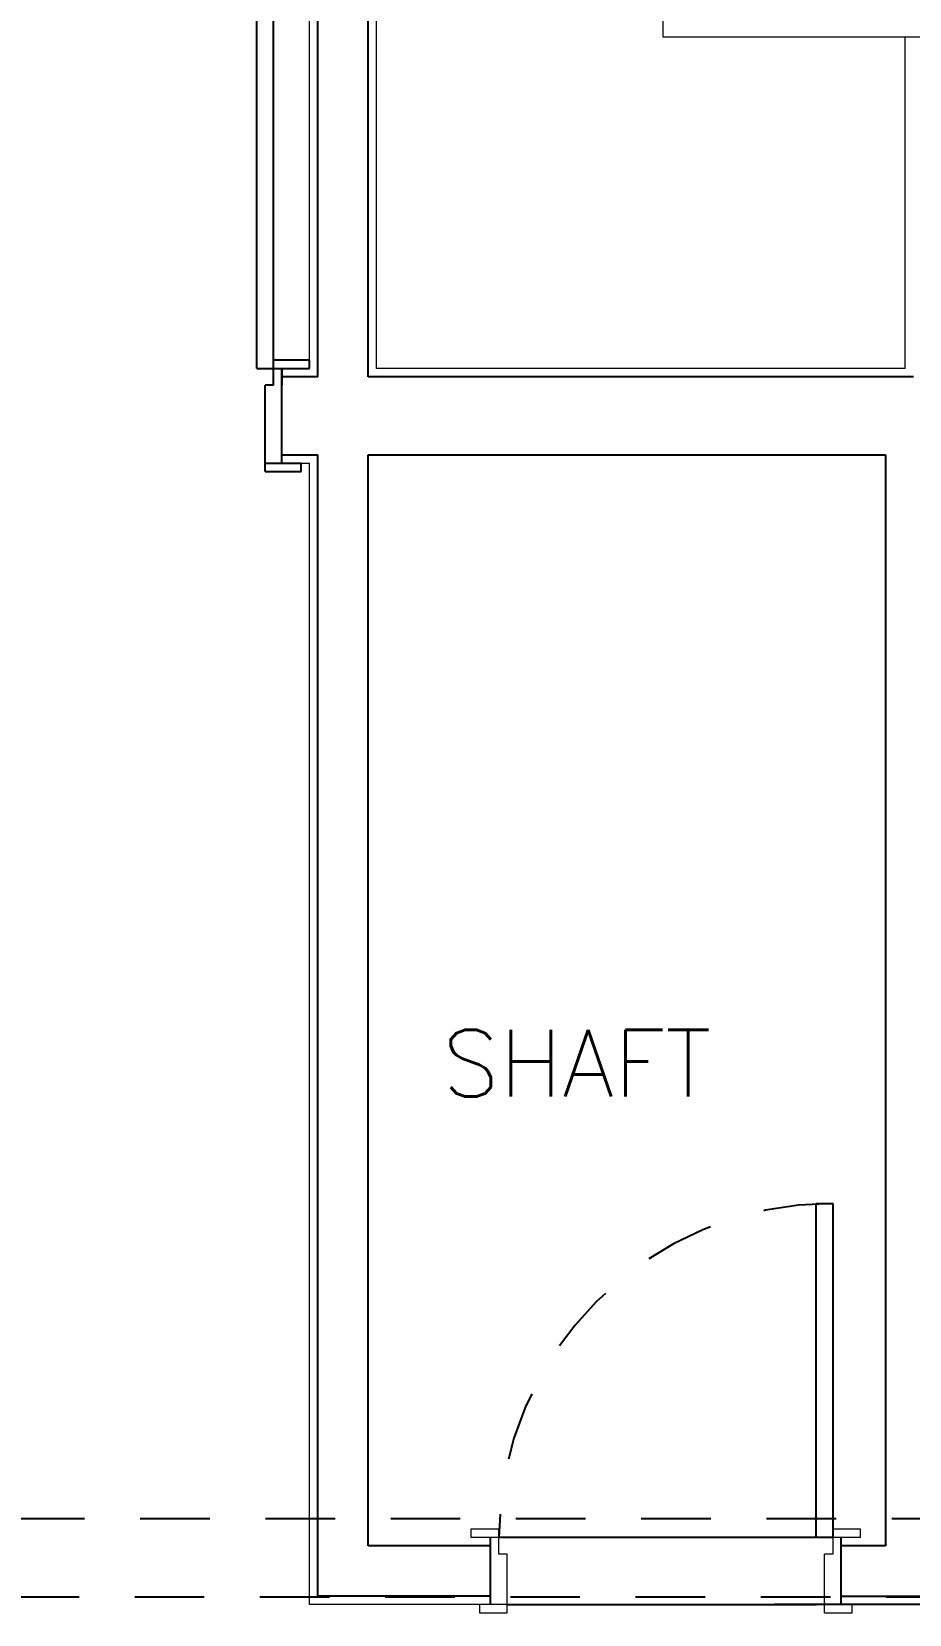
# Model space of a CAD drawing. Header units: millimetres. Extents: x 188.6 to 263.2, y 40.1 to 120.1.
# Drawn here: x 213.39 to 214.967, y 109.136 to 111.979 of the extents above; entities that cross this region are included whole.
import ezdxf

# ---------------------------------------------------------------- set-up
doc = ezdxf.new("R2010")
doc.units = ezdxf.units.MM
doc.linetypes.add('_XREF_APTOS 1003 E 1004$0$HIDDEN2', pattern=[0.1875, 0.125, -0.0625])
doc.linetypes.add('HIDDEN2', pattern=[0.1875, 0.125, -0.0625])
for name, color, linetype in [('_XREF_APTOS 1003 E 1004$0$A-MC-ALVENARIA', 7, 'Continuous'), ('_XREF_APTOS 1003 E 1004$0$E-MC-ESQUADRIAS', 2, 'Continuous'), ('_XREF_APTOS 1003 E 1004$0$V-MC-VISTA2', 1, 'Continuous'), ('ARQ', 8, 'Continuous'), ('ARQ-TXT', 8, 'Continuous'), ('ESTR-VIGAS', 11, 'HIDDEN2'), ('ESTRUTURA', 7, 'Continuous'), ('INC-HID-TEXTO', 7, 'Continuous')]:
    doc.layers.add(name, color=color, linetype=linetype)
doc.layers.add('_XREF_APTOS 1003 E 1004$0$L-MC-LAYOUT', color=252, linetype='Continuous', lineweight=5)
doc.layers.add('_XREF_APTOS 1003 E 1004$0$R-MC-REBOCO', color=1, linetype='Continuous', lineweight=5)
doc.styles.add('60-100', font='romans.shx', dxfattribs={"height": 0.16})
doc.styles.add('60-75', font='romans.shx', dxfattribs={"height": 0.12})
doc.dimstyles.new('SETAS75', dxfattribs={"dimtxt": 0.16, "dimasz": 0.15, "dimexe": 0.15, "dimexo": 0, "dimgap": 0.1, "dimtad": 1, "dimzin": 10, "dimdsep": 46, "dimtxsty": '60-100', "dimblk1": 'OPEN', "dimblk2": 'OPEN', "dimsah": 1, "dimcen": 0, "dimclrd": 244, "dimclre": 244, "dimclrt": 7, "dimadec": 0, "dimazin": 0, "dimtfac": 1, "dimtix": 1, "dimtmove": 2, "dimatfit": 3, "dimldrblk": 'OPEN', "dimfxl": 0.15, "dimtolj": 1, "dimtzin": 6, "dimarcsym": 0})

# ---------------------------------------------------------------- blocks, each defined once
blk = doc.blocks.new('A$C1BFF5DEF')
at = {"layer": '_XREF_APTOS 1003 E 1004$0$A-MC-ALVENARIA', "color": 8}
for p, q in [((15.0153, 2.305), (15.0153, 4.025)), ((15.1053, 2.305), (15.1053, 3.935)), ((15.0153, 2.305), (14.9503, 2.305)), ((16.0853, 2.305), (15.1053, 2.305)), ((14.9503, 2.165), (15.0153, 2.165)), ((15.0153, 0.1149), (15.0153, 2.165)), ((15.1053, 2.165), (16.0353, 2.165)), ((15.1053, 0.2049), (15.1053, 2.165)), ((16.0353, 2.165), (16.0353, 0.2049)), ((15.3253, 0.2049), (15.1053, 0.2049)), ((16.0353, 0.2049), (15.9553, 0.2049)), ((15.3253, 0.1149), (15.0153, 0.1149)), ((15.9553, 0.1149), (16.5325, 0.1149))]:
    blk.add_line(p, q, dxfattribs=at)
at = {"layer": '_XREF_APTOS 1003 E 1004$0$E-MC-ESQUADRIAS', "color": 8}
for p, q in [((14.9053, 2.32), (14.9053, 3.62)), ((14.9353, 2.29), (14.9353, 3.62)), ((15.0003, 2.335), (14.9353, 2.335)), ((15.0003, 2.32), (15.0003, 2.335)), ((14.9053, 2.32), (15.0003, 2.32)), ((14.9503, 2.32), (14.9503, 2.29)), ((14.9503, 2.15), (14.9503, 2.32)), ((14.9203, 2.135), (14.9203, 2.29)), ((14.9353, 2.29), (14.9203, 2.29)), ((14.9203, 2.15), (14.9853, 2.15)), ((14.9203, 2.135), (14.9853, 2.135)), ((14.9853, 2.135), (14.9853, 2.15)), ((15.9103, 0.22), (15.9103, 0.82)), ((15.9103, 0.82), (15.9403, 0.82)), ((15.9403, 0.82), (15.9403, 0.22)), ((15.3253, 0.1), (15.3253, 0.22)), ((15.9403, 0.22), (15.3403, 0.22)), ((15.9553, 0.1), (15.9553, 0.22)), ((15.3553, 0.1), (15.9103, 0.1))]:
    blk.add_line(p, q, dxfattribs=at)
at = {"layer": '_XREF_APTOS 1003 E 1004$0$E-MC-ESQUADRIAS', "color": 8, "lineweight": 13}
for p, q in [((15.3403, 0.235), (15.2903, 0.235)), ((15.2903, 0.235), (15.2903, 0.22)), ((15.3403, 0.19), (15.3403, 0.235)), ((15.9903, 0.235), (15.9403, 0.235)), ((15.9903, 0.22), (15.9903, 0.235)), ((15.3403, 0.22), (15.2903, 0.22)), ((15.9403, 0.22), (15.9403, 0.19)), ((15.9903, 0.22), (15.9403, 0.22)), ((15.3553, 0.19), (15.3403, 0.19)), ((15.3553, 0.085), (15.3553, 0.19)), ((15.9253, 0.085), (15.9253, 0.19)), ((15.9403, 0.19), (15.9253, 0.19)), ((15.3553, 0.1), (15.3053, 0.1)), ((15.3053, 0.1), (15.3053, 0.085)), ((15.9253, 0.1), (15.9753, 0.1)), ((15.9753, 0.085), (15.9753, 0.1)), ((15.3053, 0.085), (15.3553, 0.085)), ((15.9253, 0.085), (15.9753, 0.085))]:
    blk.add_line(p, q, dxfattribs=at)
at = {"layer": '_XREF_APTOS 1003 E 1004$0$E-MC-ESQUADRIAS', "color": 8, "linetype": '_XREF_APTOS 1003 E 1004$0$HIDDEN2'}
blk.add_arc((15.9403, 0.22), 0.6, 90, 180, dxfattribs=at)
at = {"layer": '_XREF_APTOS 1003 E 1004$0$L-MC-LAYOUT', "color": 8, "ltscale": 0.6}
for p, q in [((15.6353, 2.915), (15.6353, 3.92)), ((16.0703, 2.915), (15.6353, 2.915))]:
    blk.add_line(p, q, dxfattribs=at)
at = {"layer": '_XREF_APTOS 1003 E 1004$0$L-MC-LAYOUT', "color": 8, "linetype": '_XREF_APTOS 1003 E 1004$0$HIDDEN2', "lineweight": 13}
blk.add_arc((14.9725, 2.2634), 1.3842, 93.3889, 176.6111, dxfattribs=at)
at = {"layer": '_XREF_APTOS 1003 E 1004$0$R-MC-REBOCO', "color": 8}
for p, q in [((15.0003, 2.32), (15.0003, 4.04)), ((15.1203, 2.32), (15.1203, 3.92)), ((16.0703, 2.32), (16.0703, 2.915)), ((16.7503, 2.915), (16.0703, 2.915)), ((15.0003, 2.32), (14.9503, 2.32)), ((16.0703, 2.32), (15.1203, 2.32)), ((14.9853, 2.15), (15.0003, 2.15)), ((15.0003, 0.0999), (15.0003, 2.15)), ((15.3253, 0.1), (15.0003, 0.0999))]:
    blk.add_line(p, q, dxfattribs=at)
at = {"layer": '_XREF_APTOS 1003 E 1004$0$V-MC-VISTA2', "color": 8}
blk.add_line((20.4003, 0.1), (15.8353, 0.1), dxfattribs=at)
blk = doc.blocks.new('_OPEN')
at = {"color": 0, "linetype": 'ByBlock'}
for p, q in [((-1, 0.167), (0, 0)), ((0, 0), (-1, -0.167)), ((0, 0), (-1, 0))]:
    blk.add_line(p, q, dxfattribs=at)
blk = doc.blocks.new('COBERTURA_29-09-2016')
at = {"layer": 'ESTR-VIGAS'}
for points in [[(9.28, 1.68), (5.67, 1.68)], [(5.77, 1.54), (9.18, 1.54)]]:
    blk.add_lwpolyline(points, dxfattribs=at)

msp = doc.modelspace()

# ---------------------------------------------------------------- block references
at = {"layer": 'ARQ'}
msp.add_blockref('A$C1BFF5DEF', (198.8891, 109.0543), dxfattribs=at)

# ---------------------------------------------------------------- next in the draw order: block references
at = {"layer": 'ESTRUTURA'}
msp.add_blockref('COBERTURA_29-09-2016', (206.6802, 107.6277), dxfattribs=at)

# ---------------------------------------------------------------- next in the draw order: texts
at = {"layer": 'ARQ-TXT', "insert": (214.3693, 110.1263), "char_height": 0.12, "attachment_point": 5, "style": '60-75'}
msp.add_mtext('\\A1;SHAFT', dxfattribs=at)

# ---------------------------------------------------------------- next in the draw order: leaders
at = {"layer": 'INC-HID-TEXTO'}
msp.add_leader([(211.8921, 107.9491), (213.4966, 112.5272), (216.1154, 112.5272)], dimstyle='SETAS75', dxfattribs=at)

doc.saveas('drawing.dxf')
